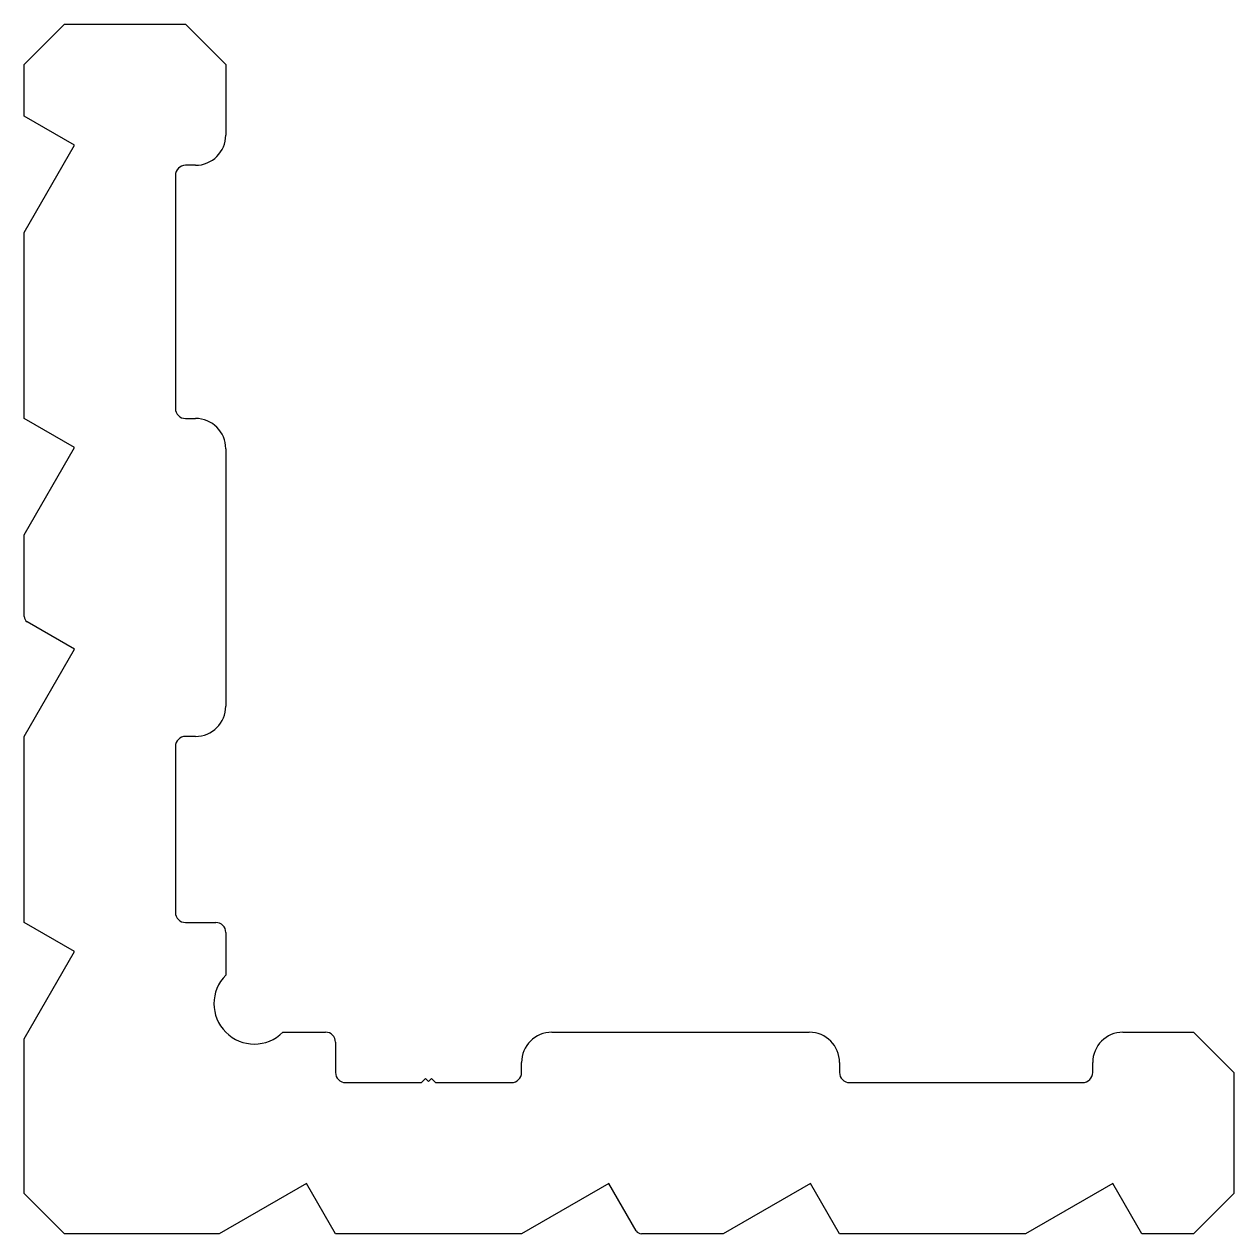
# Model space of a CAD drawing. Extents: x 907.2 to 967.2, y 539.3 to 599.3.
import ezdxf

# ---------------------------------------------------------------- set-up
doc = ezdxf.new("R2010")
doc.units = 0
doc.layers.get('0').update_dxf_attribs({"linetype": 'CONTINUOUS'})

msp = doc.modelspace()

# ---------------------------------------------------------------- linework, layer by layer
for p, q in [((907.21, 597.333), (909.21, 599.333)), ((909.21, 599.333), (915.21, 599.333)), ((915.21, 599.333), (917.21, 597.333)), ((907.21, 594.776), (907.21, 597.333)), ((917.21, 597.333), (917.21, 593.833)), ((909.71, 593.333), (907.21, 594.776)), ((907.21, 589.003), (909.71, 593.333)), ((915.71, 592.333), (915.21, 592.333)), ((914.71, 591.833), (914.71, 580.276)), ((907.21, 579.776), (907.21, 589.003)), ((909.71, 578.333), (907.21, 579.776)), ((915.21, 579.776), (915.71, 579.776)), ((907.21, 574.003), (909.71, 578.333)), ((917.21, 578.276), (917.21, 565.503)), ((907.21, 569.949), (907.21, 574.003)), ((909.71, 568.333), (907.36, 569.69)), ((907.21, 564.003), (909.71, 568.333)), ((907.21, 554.776), (907.21, 564.003)), ((915.71, 564.003), (915.21, 564.003)), ((914.71, 563.503), (914.71, 555.276)), ((909.71, 553.333), (907.21, 554.776)), ((915.21, 554.776), (916.71, 554.776)), ((917.21, 554.276), (917.21, 552.161)), ((907.21, 549.003), (909.71, 553.333)), ((907.21, 541.333), (907.21, 549.003)), ((920.038, 549.333), (922.153, 549.333)), ((933.38, 549.333), (946.153, 549.333)), ((961.71, 549.333), (965.21, 549.333)), ((965.21, 549.333), (967.21, 547.333)), ((922.653, 548.833), (922.653, 547.333)), ((931.88, 547.333), (931.88, 547.833)), ((947.653, 547.833), (947.653, 547.333)), ((960.21, 547.333), (960.21, 547.833)), ((967.21, 547.333), (967.21, 541.333)), ((923.153, 546.833), (926.916, 546.833)), ((926.916, 546.833), (927.116, 547.033)), ((927.116, 547.033), (927.266, 546.883)), ((927.266, 546.883), (927.416, 547.033)), ((927.416, 547.033), (927.616, 546.833)), ((927.616, 546.833), (931.38, 546.833)), ((948.153, 546.833), (959.71, 546.833)), ((921.21, 541.833), (916.88, 539.333)), ((922.653, 539.333), (921.21, 541.833)), ((936.21, 541.833), (931.88, 539.333)), ((937.567, 539.483), (936.21, 541.833)), ((946.21, 541.833), (941.88, 539.333)), ((947.653, 539.333), (946.21, 541.833)), ((961.21, 541.833), (956.88, 539.333)), ((962.653, 539.333), (961.21, 541.833)), ((909.21, 539.333), (907.21, 541.333)), ((967.21, 541.333), (965.21, 539.333)), ((916.88, 539.333), (909.21, 539.333)), ((931.88, 539.333), (922.653, 539.333)), ((941.88, 539.333), (937.826, 539.333)), ((956.88, 539.333), (947.653, 539.333)), ((965.21, 539.333), (962.653, 539.333))]:
    msp.add_line(p, q)
for centre, radius, start, end in [((915.71, 593.833), 1.5, 270, 360), ((915.21, 591.833), 0.5, 90, 180), ((915.21, 580.276), 0.5, 180, 270), ((915.71, 578.276), 1.5, 360, 90), ((907.51, 569.949), 0.3, 180, 240), ((915.71, 565.503), 1.5, 270, 360), ((915.21, 563.503), 0.5, 90, 180), ((915.21, 555.276), 0.5, 180, 270), ((916.71, 554.276), 0.5, 360, 90), ((918.624, 550.747), 2, 135, 315), ((922.153, 548.833), 0.5, 0, 90), ((933.38, 547.833), 1.5, 90, 180), ((946.153, 547.833), 1.5, 360, 90), ((961.71, 547.833), 1.5, 90, 180), ((923.153, 547.333), 0.5, 180, 270), ((931.38, 547.333), 0.5, 270, 0), ((948.153, 547.333), 0.5, 180, 270), ((959.71, 547.333), 0.5, 270, 360), ((937.826, 539.633), 0.3, 210, 270)]:
    msp.add_arc(centre, radius, start, end)

doc.saveas('drawing.dxf')
